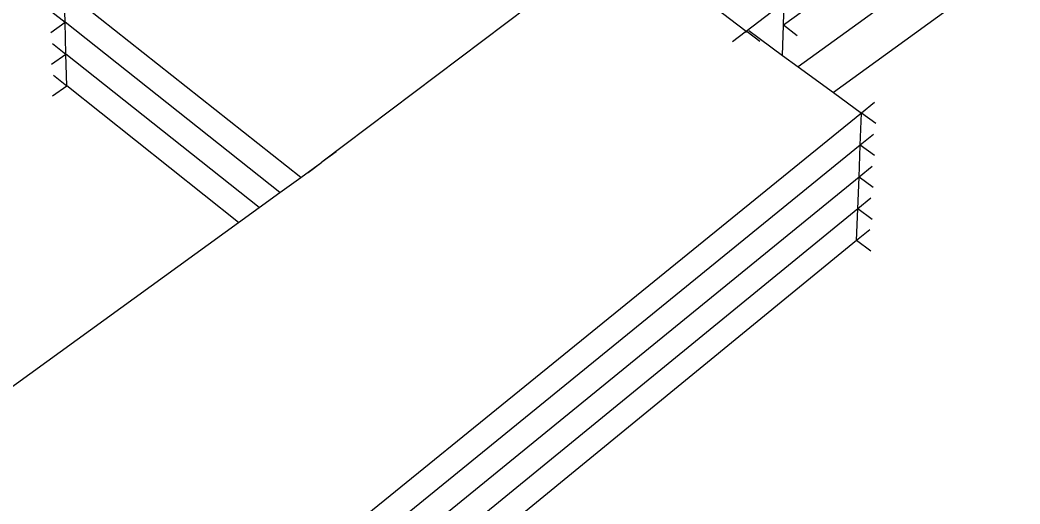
# Model space of a CAD drawing. Header units: inches. Extents: x 105 to 795, y 0 to 500.
# Drawn here: x 504.5 to 589.6, y 177.1 to 218.4 of the extents above; entities that cross this region are included whole.
import ezdxf

# ---------------------------------------------------------------- set-up
doc = ezdxf.new("R2010")
doc.units = ezdxf.units.IN
doc.header["$MEASUREMENT"] = 0

# ---------------------------------------------------------------- blocks, each defined once
blk = doc.blocks.new('block 1057')
at = {"color": 7, "lineweight": 25, "true_color": 0xffffff}
blk.add_lwpolyline([(626.517, 250.487), (573.732, 212.173)], dxfattribs=at)
blk = doc.blocks.new('block 1064')
at = {"color": 7, "lineweight": 25, "true_color": 0xffffff}
blk.add_lwpolyline([(626.899, 255.014), (570.719, 214.379)], dxfattribs=at)
blk = doc.blocks.new('block 1081')
at = {"color": 7, "lineweight": 25, "true_color": 0xffffff}
blk.add_lwpolyline([(570.637, 217.01), (569.492, 217.928)], dxfattribs=at)
blk = doc.blocks.new('block 1085')
at = {"color": 7, "lineweight": 25, "true_color": 0xffffff}
blk.add_lwpolyline([(627.285, 259.579), (569.492, 217.928)], dxfattribs=at)
blk = doc.blocks.new('block 1090')
at = {"color": 7, "lineweight": 25, "true_color": 0xffffff}
blk.add_lwpolyline([(569.409, 215.338), (569.492, 217.928)], dxfattribs=at)
blk = doc.blocks.new('block 1541')
at = {"color": 7, "lineweight": 25, "true_color": 0xffffff}
blk.add_lwpolyline([(576.82, 200.483), (575.706, 199.57)], dxfattribs=at)
blk = doc.blocks.new('block 1543')
at = {"color": 7, "lineweight": 25, "true_color": 0xffffff}
blk.add_lwpolyline([(575.706, 199.57), (505.773, 142.257)], dxfattribs=at)
blk = doc.blocks.new('block 1544')
at = {"color": 7, "lineweight": 25, "true_color": 0xffffff}
blk.add_lwpolyline([(576.91, 198.681), (575.706, 199.57)], dxfattribs=at)
blk = doc.blocks.new('block 1545')
at = {"color": 7, "lineweight": 25, "true_color": 0xffffff}
blk.add_lwpolyline([(507.295, 211.885), (508.507, 212.753)], dxfattribs=at)
blk = doc.blocks.new('block 1546')
at = {"color": 7, "lineweight": 25, "true_color": 0xffffff}
blk.add_lwpolyline([(507.379, 213.651), (508.507, 212.753)], dxfattribs=at)
blk = doc.blocks.new('block 1547')
at = {"color": 7, "lineweight": 25, "true_color": 0xffffff}
blk.add_lwpolyline([(523.127, 201.107), (508.507, 212.753)], dxfattribs=at)
blk = doc.blocks.new('block 1555')
at = {"color": 7, "lineweight": 25, "true_color": 0xffffff}
blk.add_lwpolyline([(576.924, 203.173), (575.811, 202.262)], dxfattribs=at)
blk = doc.blocks.new('block 1557')
at = {"color": 7, "lineweight": 25, "true_color": 0xffffff}
blk.add_lwpolyline([(575.811, 202.262), (505.688, 144.913)], dxfattribs=at)
blk = doc.blocks.new('block 1558')
at = {"color": 7, "lineweight": 25, "true_color": 0xffffff}
blk.add_lwpolyline([(577.015, 201.374), (575.811, 202.262)], dxfattribs=at)
blk = doc.blocks.new('block 1559')
at = {"color": 7, "lineweight": 25, "true_color": 0xffffff}
blk.add_lwpolyline([(507.221, 214.584), (508.433, 215.45)], dxfattribs=at)
blk = doc.blocks.new('block 1560')
at = {"color": 7, "lineweight": 25, "true_color": 0xffffff}
blk.add_lwpolyline([(507.305, 216.347), (508.433, 215.45)], dxfattribs=at)
blk = doc.blocks.new('block 1561')
at = {"color": 7, "lineweight": 25, "true_color": 0xffffff}
blk.add_lwpolyline([(524.88, 202.377), (508.433, 215.45)], dxfattribs=at)
blk = doc.blocks.new('block 1570')
at = {"color": 7, "lineweight": 25, "true_color": 0xffffff}
blk.add_lwpolyline([(575.706, 199.57), (575.811, 202.262)], dxfattribs=at)
blk = doc.blocks.new('block 1571')
at = {"color": 7, "lineweight": 25, "true_color": 0xffffff}
blk.add_lwpolyline([(508.507, 212.753), (508.433, 215.45)], dxfattribs=at)
blk = doc.blocks.new('block 1577')
at = {"color": 7, "lineweight": 25, "true_color": 0xffffff}
blk.add_lwpolyline([(577.028, 205.876), (575.915, 204.967)], dxfattribs=at)
blk = doc.blocks.new('block 1579')
at = {"color": 7, "lineweight": 25, "true_color": 0xffffff}
blk.add_lwpolyline([(575.915, 204.967), (505.602, 147.583)], dxfattribs=at)
blk = doc.blocks.new('block 1580')
at = {"color": 7, "lineweight": 25, "true_color": 0xffffff}
blk.add_lwpolyline([(577.119, 204.081), (575.915, 204.967)], dxfattribs=at)
blk = doc.blocks.new('block 1582')
at = {"color": 7, "lineweight": 25, "true_color": 0xffffff}
blk.add_lwpolyline([(507.146, 217.298), (508.358, 218.162)], dxfattribs=at)
blk = doc.blocks.new('block 1584')
at = {"color": 7, "lineweight": 25, "true_color": 0xffffff}
blk.add_lwpolyline([(507.23, 219.057), (508.358, 218.162)], dxfattribs=at)
blk = doc.blocks.new('block 1585')
at = {"color": 7, "lineweight": 25, "true_color": 0xffffff}
blk.add_lwpolyline([(526.646, 203.657), (508.358, 218.162)], dxfattribs=at)
blk = doc.blocks.new('block 1593')
at = {"color": 7, "lineweight": 25, "true_color": 0xffffff}
blk.add_lwpolyline([(575.811, 202.262), (575.915, 204.967)], dxfattribs=at)
blk = doc.blocks.new('block 1594')
at = {"color": 7, "lineweight": 25, "true_color": 0xffffff}
blk.add_lwpolyline([(508.433, 215.45), (508.358, 218.162)], dxfattribs=at)
blk = doc.blocks.new('block 1600')
at = {"color": 7, "lineweight": 25, "true_color": 0xffffff}
blk.add_lwpolyline([(577.134, 208.595), (576.02, 207.688)], dxfattribs=at)
blk = doc.blocks.new('block 1602')
at = {"color": 7, "lineweight": 25, "true_color": 0xffffff}
blk.add_lwpolyline([(576.02, 207.688), (505.516, 150.269)], dxfattribs=at)
blk = doc.blocks.new('block 1603')
at = {"color": 7, "lineweight": 25, "true_color": 0xffffff}
blk.add_lwpolyline([(577.225, 206.804), (576.02, 207.688)], dxfattribs=at)
blk = doc.blocks.new('block 1615')
at = {"color": 7, "lineweight": 25, "true_color": 0xffffff}
blk.add_lwpolyline([(575.915, 204.967), (576.02, 207.688)], dxfattribs=at)
blk = doc.blocks.new('block 1616')
at = {"color": 7, "lineweight": 25, "true_color": 0xffffff}
blk.add_lwpolyline([(508.358, 218.162), (508.284, 220.889)], dxfattribs=at)
blk = doc.blocks.new('block 1622')
at = {"color": 7, "lineweight": 25, "true_color": 0xffffff}
blk.add_lwpolyline([(577.33, 209.54), (576.125, 210.422)], dxfattribs=at)
blk = doc.blocks.new('block 1625')
at = {"color": 7, "lineweight": 25, "true_color": 0xffffff}
blk.add_lwpolyline([(531.418, 207.115), (530.22, 206.247)], dxfattribs=at)
blk = doc.blocks.new('block 1642')
at = {"color": 7, "lineweight": 25, "true_color": 0xffffff}
blk.add_lwpolyline([(529.043, 205.359), (530.22, 206.247)], dxfattribs=at)
blk = doc.blocks.new('block 1643')
at = {"color": 7, "lineweight": 25, "true_color": 0xffffff}
blk.add_lwpolyline([(577.239, 211.327), (576.125, 210.422)], dxfattribs=at)
blk = doc.blocks.new('block 1645')
at = {"color": 7, "lineweight": 25, "true_color": 0xffffff}
blk.add_lwpolyline([(576.125, 210.422), (505.429, 152.969)], dxfattribs=at)
blk = doc.blocks.new('block 1646')
at = {"color": 7, "lineweight": 25, "true_color": 0xffffff}
blk.add_lwpolyline([(576.02, 207.688), (576.125, 210.422)], dxfattribs=at)
blk = doc.blocks.new('block 2560')
at = {"color": 7, "lineweight": 25, "true_color": 0xffffff}
blk.add_lwpolyline([(566.3, 217.41), (569.555, 219.887)], dxfattribs=at)
blk = doc.blocks.new('block 2562')
at = {"color": 7, "lineweight": 25, "true_color": 0xffffff}
blk.add_lwpolyline([(555.537, 225.625), (566.3, 217.41)], dxfattribs=at)
blk = doc.blocks.new('block 2567')
at = {"color": 7, "lineweight": 25, "true_color": 0xffffff}
blk.add_lwpolyline([(566.296, 217.278), (566.3, 217.41)], dxfattribs=at)
blk = doc.blocks.new('block 2814')
at = {"color": 7, "lineweight": 25, "true_color": 0xffffff}
blk.add_lwpolyline([(569.492, 217.928), (569.555, 219.887)], dxfattribs=at)
blk = doc.blocks.new('block 2953')
at = {"color": 7, "lineweight": 25, "true_color": 0xffffff}
blk.add_lwpolyline([(528.426, 204.947), (510.132, 219.426)], dxfattribs=at)
blk = doc.blocks.new('block 2957')
at = {"color": 7, "lineweight": 25, "true_color": 0xffffff}
blk.add_lwpolyline([(573.732, 212.173), (576.125, 210.422)], dxfattribs=at)
blk = doc.blocks.new('block 2959')
at = {"color": 7, "lineweight": 25, "true_color": 0xffffff}
blk.add_lwpolyline([(497.921, 182.839), (523.127, 201.107)], dxfattribs=at)
blk = doc.blocks.new('block 2964')
at = {"color": 7, "lineweight": 25, "true_color": 0xffffff}
blk.add_lwpolyline([(547.83, 219.533), (530.22, 206.247)], dxfattribs=at)
blk = doc.blocks.new('block 3238')
at = {"color": 7, "lineweight": 25, "true_color": 0xffffff}
blk.add_lwpolyline([(565.146, 216.531), (566.212, 217.343)], dxfattribs=at)
blk = doc.blocks.new('block 3239')
at = {"color": 7, "lineweight": 25, "true_color": 0xffffff}
blk.add_lwpolyline([(566.212, 217.343), (566.3, 217.41)], dxfattribs=at)
blk = doc.blocks.new('block 3240')
at = {"color": 7, "lineweight": 25, "true_color": 0xffffff}
blk.add_lwpolyline([(567.473, 216.514), (566.384, 217.346)], dxfattribs=at)
blk = doc.blocks.new('block 3241')
at = {"color": 7, "lineweight": 25, "true_color": 0xffffff}
blk.add_lwpolyline([(566.384, 217.346), (566.3, 217.41)], dxfattribs=at)
blk = doc.blocks.new('block 3361')
at = {"color": 7, "lineweight": 25, "true_color": 0xffffff}
blk.add_lwpolyline([(570.719, 214.379), (573.732, 212.173)], dxfattribs=at)
blk = doc.blocks.new('block 3363')
at = {"color": 7, "lineweight": 25, "true_color": 0xffffff}
blk.add_lwpolyline([(523.127, 201.107), (524.88, 202.377)], dxfattribs=at)
blk = doc.blocks.new('block 3511')
at = {"color": 7, "lineweight": 25, "true_color": 0xffffff}
blk.add_lwpolyline([(566.522, 217.451), (569.409, 215.338)], dxfattribs=at)
blk = doc.blocks.new('block 3512')
at = {"color": 7, "lineweight": 25, "true_color": 0xffffff}
blk.add_lwpolyline([(569.409, 215.338), (570.719, 214.379)], dxfattribs=at)
blk = doc.blocks.new('block 3515')
at = {"color": 7, "lineweight": 25, "true_color": 0xffffff}
blk.add_lwpolyline([(524.88, 202.377), (526.646, 203.657)], dxfattribs=at)
blk = doc.blocks.new('block 3594')
at = {"color": 7, "lineweight": 25, "true_color": 0xffffff}
blk.add_lwpolyline([(526.646, 203.657), (528.426, 204.947)], dxfattribs=at)
blk = doc.blocks.new('block 3595')
at = {"color": 7, "lineweight": 25, "true_color": 0xffffff}
blk.add_lwpolyline([(528.426, 204.947), (530.22, 206.247)], dxfattribs=at)

msp = doc.modelspace()

# ---------------------------------------------------------------- block references
for name in ['block 1085', 'block 1064', 'block 1057', 'block 2562', 'block 1616', 'block 2964', 'block 2560', 'block 2814', 'block 1584', 'block 2953', 'block 1582', 'block 1585', 'block 1594', 'block 1090', 'block 1081', 'block 3238', 'block 3239', 'block 2567', 'block 3241', 'block 3240', 'block 3511', 'block 1560', 'block 1559', 'block 1561', 'block 1571', 'block 3512', 'block 1546', 'block 3361', 'block 1545', 'block 1547', 'block 2957', 'block 1643', 'block 1645', 'block 1646', 'block 1622', 'block 1600', 'block 1602', 'block 1615', 'block 1603', 'block 1625', 'block 3595', 'block 1642', 'block 1577', 'block 1579', 'block 3594', 'block 1593', 'block 1580', 'block 3515', 'block 1555', 'block 1557', 'block 3363', 'block 1570', 'block 1558', 'block 2959', 'block 1541', 'block 1543', 'block 1544']:
    msp.add_blockref(name, (0, 0))

doc.saveas('drawing.dxf')
